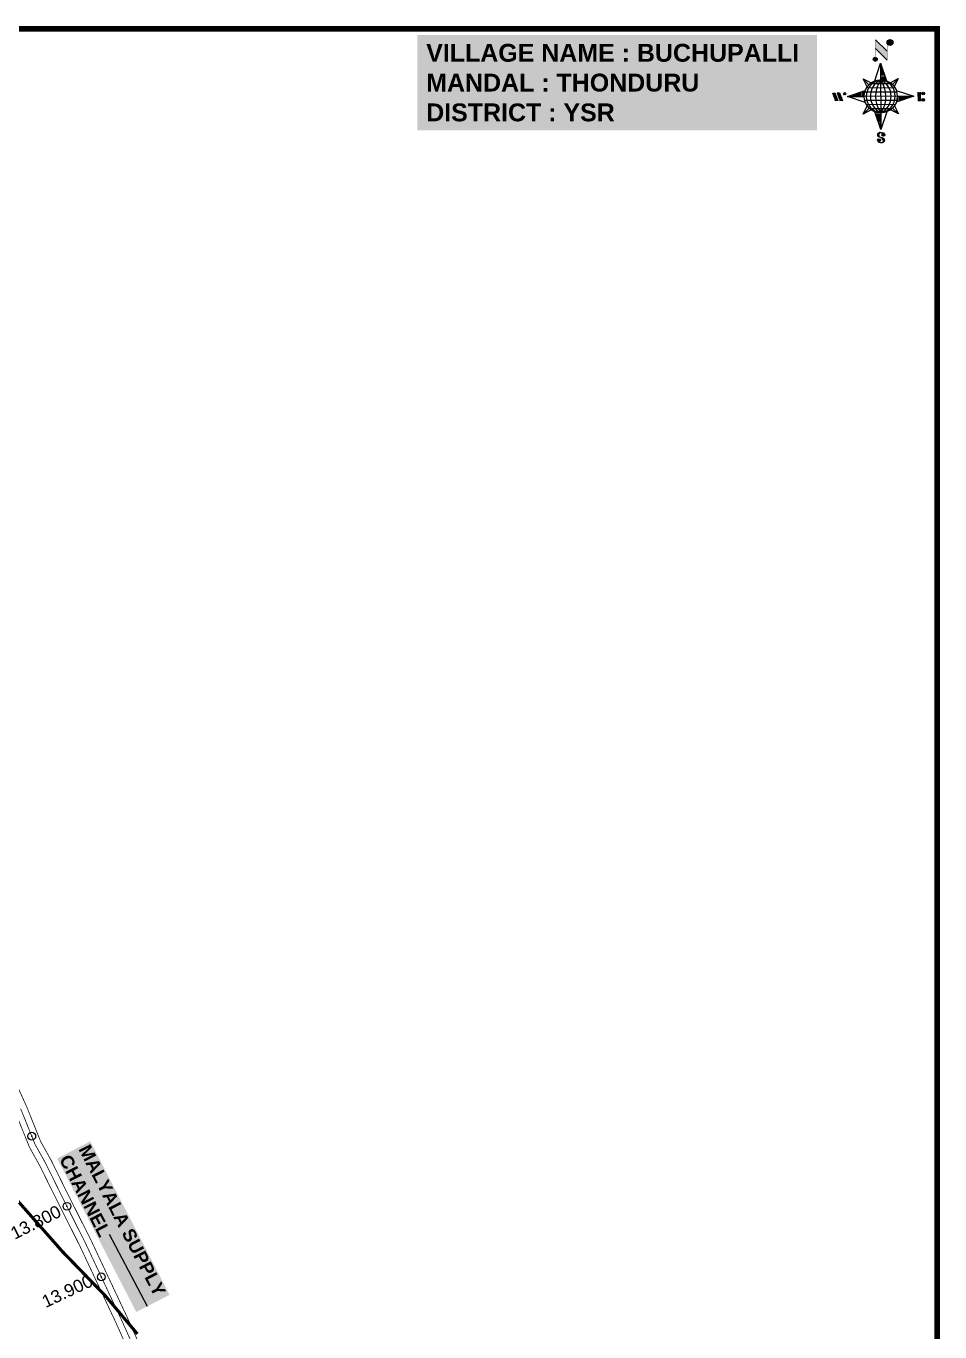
# Model space of a CAD drawing. Header units: inches. Extents: x 203385 to 231262, y 1613490 to 1620457.
# Drawn here: x 205684 to 206848, y 1618396 to 1620060 of the extents above; entities that cross this region are included whole.
import ezdxf
from ezdxf.enums import TextEntityAlignment as Align

# ---------------------------------------------------------------- set-up
doc = ezdxf.new("R2010")
doc.units = ezdxf.units.IN
doc.header["$LTSCALE"] = 15
doc.header["$MEASUREMENT"] = 0
doc.header["$PDMODE"] = 32
doc.header["$PDSIZE"] = 10
doc.linetypes.add('HIDDEN2', pattern=[0.1875, 0.125, -0.0625])
for name, color, linetype in [('bord', 1, 'Continuous'), ('CANAL1', 7, 'Continuous'), ('CHANAGE', 1, 'Continuous'), ('POINT', 2, 'Continuous'), ('RE REMARKS', 7, 'Continuous'), ('STRUCTURE', 5, 'Continuous'), ('text2', 7, 'Continuous'), ('VILLAGE BOUNDARY', 5, 'Continuous'), ('VILLAGE BOUNDRY', 5, 'Continuous')]:
    doc.layers.add(name, color=color, linetype=linetype)
doc.styles.get("Standard").update_dxf_attribs({"font": 'arial.ttf'})
doc.dimstyles.get("Standard").update_dxf_attribs({"dimtxt": 0.18, "dimasz": 0.18, "dimexe": 0.18, "dimexo": 0.0625, "dimgap": 0.09, "dimtad": 0, "dimtih": 1, "dimtoh": 1, "dimdec": 4, "dimzin": 0, "dimdsep": 46, "dimtxsty": 'Standard', "dimcen": 0.09, "dimadec": 0, "dimazin": 0, "dimtfac": 1, "dimtdec": 4, "dimtofl": 0, "dimtmove": 0, "dimatfit": 3, "dimfxl": 1, "dimtolj": 1, "dimtzin": 0, "dimarcsym": 0})
pattern_1 = [(270.375479083, (-2069700.0438, 9073869.3916), (1.91060089915, 0.0125210085), [])]
pattern_2 = [(0.375479083, (-2069700.0438, 9073869.3916), (-0.0125210085, 1.91060089915), [])]

# ---------------------------------------------------------------- blocks, each defined once
blk = doc.blocks.new('*X14')
at = {"color": 0, "linetype": 'Continuous'}
for p, q in [((6321.6, 240.5), (6322.3, 241.2)), ((6321.6, 240.3), (6322.3, 241)), ((6321.6, 240.1), (6322.3, 240.8)), ((6321.6, 239.9), (6322.4, 240.7)), ((6321.6, 239.8), (6322.4, 240.6)), ((6321.6, 239.6), (6322.5, 240.5)), ((6321.6, 239.4), (6322.5, 240.3)), ((6321.6, 239.2), (6322.6, 240.2)), ((6321.7, 239.1), (6322.6, 240.1)), ((6321.8, 240.8), (6322.4, 241.4)), ((6321.8, 239), (6322.7, 240)), ((6321.8, 239), (6322.8, 239.9)), ((6321.9, 238.9), (6322.9, 239.8)), ((6322, 238.8), (6323, 239.7)), ((6322.1, 241.3), (6322.4, 241.6)), ((6322.1, 238.7), (6323.1, 239.6)), ((6322.2, 238.6), (6323.1, 239.6)), ((6322.3, 238.5), (6323.2, 239.5)), ((6322.4, 238.5), (6323.3, 239.4)), ((6322.5, 238.4), (6323.4, 239.3)), ((6322.7, 238.4), (6323.6, 239.3)), ((6322.8, 238.3), (6323.7, 239.2)), ((6322.9, 238.3), (6323.8, 239.1)), ((6323.1, 238.2), (6323.9, 239.1)), ((6323.2, 238.2), (6324, 239)), ((6323.3, 238.2), (6324.2, 239)), ((6323.5, 238.1), (6324.3, 238.9)), ((6323.7, 238.1), (6324.4, 238.9)), ((6323.8, 238.1), (6324.6, 238.8)), ((6324.1, 238.2), (6324.7, 238.8)), ((6324.3, 238.3), (6324.9, 238.8)), ((6324.6, 238.3), (6325.1, 238.8)), ((6324.8, 238.4), (6325.2, 238.8)), ((6325.1, 238.5), (6325.4, 238.8)), ((6325.4, 238.6), (6325.6, 238.8))]:
    blk.add_line(p, q, dxfattribs=at)
blk = doc.blocks.new('*X13')
at = {"color": 0, "linetype": 'Continuous'}
for p, q in [((6324.4, 240.3), (6324.5, 240.4)), ((6324.6, 240.3), (6324.8, 240.5)), ((6324.7, 240.2), (6325, 240.5)), ((6324.8, 240.2), (6325.2, 240.6)), ((6325, 240.1), (6325.5, 240.6)), ((6325.1, 240.1), (6325.6, 240.6)), ((6325.2, 240), (6325.8, 240.6)), ((6325.3, 240), (6326, 240.6)), ((6325.4, 239.9), (6326.1, 240.6)), ((6325.5, 239.8), (6326.2, 240.5)), ((6325.6, 239.8), (6326.3, 240.5)), ((6325.7, 239.7), (6326.5, 240.4)), ((6325.9, 239.6), (6326.6, 240.3)), ((6326, 239.5), (6326.7, 240.3)), ((6326, 239.4), (6326.8, 240.2)), ((6326.1, 239.3), (6327, 240.2)), ((6326.2, 239.3), (6327.1, 240.1)), ((6326.3, 239.2), (6327.1, 240)), ((6326.4, 239.1), (6327.2, 239.9)), ((6326.5, 239), (6327.3, 239.8)), ((6326.5, 238.9), (6327.4, 239.7)), ((6326.6, 238.8), (6327.5, 239.6)), ((6326.7, 238.7), (6327.5, 239.5)), ((6326.8, 238.6), (6327.6, 239.4)), ((6326.8, 238.5), (6327.7, 239.3)), ((6326.9, 238.3), (6327.8, 239.2)), ((6326.9, 238.2), (6327.9, 239.1)), ((6326.9, 236.8), (6327.6, 237.4)), ((6327, 238.1), (6327.8, 239)), ((6327, 237.9), (6327.8, 238.8)), ((6327, 237.8), (6327.8, 238.6)), ((6327, 237.6), (6327.8, 238.4)), ((6327, 237.4), (6327.8, 238.2)), ((6327, 237.3), (6327.8, 238)), ((6327, 237.1), (6327.8, 237.9)), ((6326.8, 236.5), (6327.4, 237))]:
    blk.add_line(p, q, dxfattribs=at)
blk = doc.blocks.new('sy')
at = {"layer": 'bord', "extrusion": (0.000169932, 0.004808, 0.999988)}
h = blk.add_hatch(dxfattribs=at)
h.set_pattern_fill('LINE', color=8, scale=15.285135, angle=0.3755, style=0)
h.set_pattern_definition(pattern_2)
h.paths.add_polyline_path([(-0.2, 22.9, -0.090992), (8, 21.5), (-0.3, 45.9)])
h = blk.add_hatch(dxfattribs=at)
h.set_pattern_fill('LINE', color=8, scale=15.285135, angle=-89.6245, style=0)
h.set_pattern_definition(pattern_1)
h.paths.add_polyline_path([(-22.9, -0.2, -0.090992), (-21.5, 8), (-45.9, -0.3)])
h = blk.add_hatch(dxfattribs=at)
h.set_pattern_fill('LINE', color=8, scale=15.285135, angle=-89.6245, style=0)
h.set_pattern_definition(pattern_1)
h.paths.add_polyline_path([(45.9, 0.3), (22.9, 0.2, -0.090992), (21.5, -8)])
h = blk.add_hatch(dxfattribs=at)
h.set_pattern_fill('LINE', color=8, scale=15.285135, angle=0.3755, style=0)
h.set_pattern_definition(pattern_2)
h.paths.add_polyline_path([(0.2, -22.9, -0.090992), (-8, -21.5), (0.3, -45.9)])
for p, q in [((-7.3, 78.3, -0.4), (8.9, 62.3, -0.3)), ((-7.3, 66.2, -0.3), (9, 50.2, -0.2)), ((-8.3, 21.4, -0.1), (-0.3, 45.9, -0.2)), ((-0.3, 45.9, -0.2), (8, 21.5, -0.1)), ((-0.3, 45.9, -0.2), (-0.2, 22.9, -0.1)), ((-24.5, 24.2, -0.1), (-13.3, 18.7, -0.1)), ((-24.5, 24.2, -0.1), (-16.3, 16.1, -0.1)), ((-18.8, 13.1, -0.1), (-24.5, 24.2, -0.1)), ((13.1, 18.8, -0.1), (24.2, 24.5, -0.1)), ((24.2, 24.5, -0.1), (16.1, 16.3, -0.1)), ((24.2, 24.5, -0.1), (18.7, 13.3, -0.1)), ((-66.6, 5, 0), (-62.8, -6.2, 0)), ((-63.4, 5.1, 0), (-59.5, -6.2, 0)), ((-60.2, 5.1, 0), (-56.3, -6.2, 0)), ((-60.2, 5.1, 0), (-56.9, 5.1, 0)), ((-56.9, 5.1, 0), (-53.1, -6.1, 0)), ((-45.9, -0.3, 0), (-21.5, 8, 0)), ((21.4, 8.3, 0), (45.9, 0.3, 0)), ((45.9, 0.3, 0), (21.5, -8, 0)), ((22.9, 0.2, 0), (45.9, 0.3, 0)), ((51.5, 5.7, 0), (51.6, -6.7, 0)), ((55.1, -6.7, 0), (55, 5.7, 0)), ((-45.9, -0.3, 0), (-22.9, -0.2, 0)), ((-21.4, -8.3, 0), (-45.9, -0.3, 0)), ((-24.2, -24.5, 0.1), (-18.7, -13.3, 0.1)), ((-24.2, -24.5, 0.1), (-16.1, -16.3, 0.1)), ((24.5, -24.2, 0.1), (16.3, -16.1, 0.1)), ((18.8, -13.1, 0.1), (24.5, -24.2, 0.1)), ((-13.1, -18.8, 0.1), (-24.2, -24.5, 0.1)), ((0.3, -45.9, 0.2), (-8, -21.5, 0.1)), ((0.2, -22.9, 0.1), (0.3, -45.9, 0.2)), ((8.3, -21.4, 0.1), (0.3, -45.9, 0.2)), ((24.5, -24.2, 0.1), (13.3, -18.7, 0.1))]:
    blk.add_line(p, q, dxfattribs=at)
at = {"layer": 'bord', "color": 8, "linetype": 'ByBlock', "extrusion": (0.000169932, 0.004808, 0.999988)}
for p, q in [((-0.2, 22.9, -0.1), (0.2, -22.9, 0.1)), ((22.9, 0.2, 0), (-22.9, -0.2, 0)), ((22.2, 5.9, 0), (-22.2, 5.6, 0)), ((19.8, 11.6, -0.1), (-19.9, 11.3, -0.1)), ((15.1, 17.3, -0.1), (-15.3, 17.1, -0.1)), ((22.2, -5.6, 0), (-22.2, -5.9, 0)), ((19.9, -11.3, 0.1), (-19.8, -11.6, 0.1)), ((15.3, -17.1, 0.1), (-15.1, -17.3, 0.1))]:
    blk.add_line(p, q, dxfattribs=at)
at = {"layer": 'bord', "extrusion": (0.000169932, 0.004808, 0.999988)}
for points, const_width in [([(-7.2, 54.1), (-7.3, 78.3)], 0.291), ([(9, 50.2), (8.8, 74.4)], 0.291), ([(-67.7, 5), (-63.4, 5.1)], 0.116), ([(-59.5, -6.2), (-58.5, 0.3)], 0.116), ([(-53.1, -6.1), (-51.6, 3.5)], 0.116), ([(49.7, 5.7), (58.6, 5.7)], 0.128), ([(55.1, 0.4), (56.8, 0.4)], 0.128), ([(-59.5, -6.2), (-64.4, -6.2)], 0.116), ([(-56.3, -6.2), (-51.5, -6.1)], 0.116), ([(58.7, -6.7), (49.8, -6.8)], 0.128)]:
    blk.add_lwpolyline(points, dxfattribs=dict(at, const_width=const_width))
for points, const_width in [([(11.3, 75.7, 1), (14.4, 73.1, 1)], 4.03), ([(-8.6, 52.2, 1), (-6.6, 50.5, 1)], 2.69), ([(-50.6, 4.1, 1), (-49.3, 3, 1)], 1.61), ([(57.9, 4.5, 1), (59.3, 3.4, 1)], 1.77), ([(58, -4.4, 1), (59.3, -5.5, 1)], 1.77), ([(4.4, -53.7, 1), (2.9, -52.5, 1)], 2), ([(-1.6, -61.3, 1), (-3.1, -60.1, 1)], 2)]:
    blk.add_lwpolyline(points, format="xyb", close=True, dxfattribs=dict(at, const_width=const_width))
for points in [[(-3.7, -62.2), (-2.4, -63.4), (-0.4, -63.9), (2.3, -63.8), (4.2, -63.1), (5.5, -61.6), (5.4, -60.2), (4.6, -58.9), (4, -58.4), (2.3, -57.6), (-1.3, -56.6), (-2.8, -55.9), (-3.4, -55.4), (-4.2, -54), (-4.2, -52.1), (-3, -50.7), (-1.2, -50), (1.8, -49.8), (3.8, -50.5), (4.8, -51.6)], [(-1.3, -56.6), (-2.1, -55.5), (-2.4, -54.3), (-2.5, -52.5), (-2.2, -51.6), (-1.4, -50.5), (-0.2, -49.9)], [(2.3, -63.8), (3.3, -62.7), (3.6, -61.4), (3.4, -60.2), (2.6, -58.6), (1.1, -57.3)]]:
    blk.add_lwpolyline(points, dxfattribs=at)
for centre, radius in [((12.8, 74.4), 4.03), ((-7.6, 51.3), 2.69), ((0, 0), 22.9), ((-49.9, 3.5), 1.61), ((58.6, 3.9), 1.77), ((58.6, -4.9), 1.77), ((3.7, -53.1), 2), ((-2.3, -60.7), 2)]:
    blk.add_circle(centre, radius, dxfattribs=at)
at = {"layer": 'bord', "color": 8, "linetype": 'ByBlock', "extrusion": (0.000169932, 0.004808, 0.999988)}
for centre, radius, start, end in [((3.1, 0), 23.1, 98.0037, 262.7474), ((11.2, 0.1), 25.5, 116.3648, 244.3863), ((33.1, 0.2), 40.3, 145.6675, 215.0836), ((-11.2, -0.1), 25.5, 296.3648, 64.3863), ((-33.1, -0.2), 40.3, 325.6675, 35.0836), ((-3.1, 0), 23.1, 278.0037, 82.7474)]:
    blk.add_arc(centre, radius, start, end, dxfattribs=at)
at = {"layer": 'bord', "extrusion": (0.000169932, 0.004808, 0.999988)}
for points in [[(-7.3, 78.3), (8.9, 62.3), (-7.3, 66.2), (9, 50.2)], [(-66.6, 5), (-63.4, 5.1), (-62.8, -6.2), (-59.5, -6.2)], [(-60.2, 5.1), (-56.9, 5.1), (-56.3, -6.2), (-53.1, -6.1)], [(55, 5.7), (55.1, -6.7), (51.5, 5.7), (51.6, -6.7)]]:
    blk.add_solid(points, dxfattribs=at)
at = {"layer": 'bord', "extrusion": (0.000169932, 0.004808, 0.999988), "xscale": 1.444935456737715, "yscale": 1.444935456737715, "zscale": 1.444935456737715, "rotation": 141.1624086003328}
for name, p in [('*X13', (7334.5, -5516.8)), ('*X14', (7337.2, -5520.6))]:
    blk.add_blockref(name, p, dxfattribs=at)

msp = doc.modelspace()

# ---------------------------------------------------------------- linework, layer by layer
at = {"layer": 'CANAL1', "color": 200, "const_width": 1}
for points in [[(205672.5, 1618709.1), (205684, 1618683.9), (205702.1, 1618638.9), (205715.3, 1618615.3), (205734.2, 1618576.9), (205766.6, 1618512.5), (205813.9, 1618411.7), (205841.7, 1618349.3)], [(205669.3, 1618677.6), (205687.7, 1618631.9), (205701.1, 1618607.8), (205719.9, 1618569.7), (205752.2, 1618505.5), (205799.4, 1618405.1), (205827.1, 1618342.8)]]:
    msp.add_lwpolyline(points, dxfattribs=at)
at = {"layer": 'CANAL1', "color": 1, "linetype": 'HIDDEN2', "ltscale": 4, "const_width": 1}
msp.add_lwpolyline([(205676.6, 1618680.7), (205694.9, 1618635.4), (205708.2, 1618611.6), (205727.1, 1618573.3), (205759.4, 1618509), (205806.6, 1618408.4), (205834.4, 1618346.1)], dxfattribs=at)
at = {"layer": 'POINT', "color": 3}
for p in [(205690.7, 1618645.7), (205735.6, 1618556.4), (205779.4, 1618466.5)]:
    msp.add_point(p, dxfattribs=at)
at = {"layer": 'VILLAGE BOUNDARY', "const_width": 4}
msp.add_lwpolyline([(205639, 1618601.7), (205730.2, 1618498.3), (205784.5, 1618442.4), (205825.3, 1618393.8)], dxfattribs=at)
at = {"layer": 'VILLAGE BOUNDRY', "const_width": 7}
msp.add_lwpolyline([(203388.5, 1620056.6), (206844.8, 1620056.6), (206844.8, 1614710), (203388.5, 1614710)], close=True, dxfattribs=at)

# ---------------------------------------------------------------- block references
at = {"layer": 'text2', "xscale": 0.9216, "yscale": 0.9216, "zscale": 0.9216}
msp.add_blockref('sy', (206772.9, 1619970.6, 0.2), dxfattribs=at)

# ---------------------------------------------------------------- texts
at = {"layer": 'CHANAGE'}
for s, rotation, p in [('13.800', 26.7076, (205726.3, 1618551.5)), ('13.900', 25.1441, (205766.9, 1618462.9))]:
    msp.add_text(s, height=16, rotation=rotation, dxfattribs=at).set_placement(p, align=Align.MIDDLE_RIGHT)
at = {"layer": 'STRUCTURE', "color": 5, "insert": (205764.7, 1618636.9), "char_height": 16.64, "width": 216.744, "attachment_point": 1, "rotation": 297.295, "bg_fill": 1, "box_fill_scale": 1.1, "bg_fill_color": 7, "bg_fill_true_color": 16777215, "bg_fill_transparency": 0}
msp.add_mtext('{\\fArial|b1|i0|c0|p34;\\C1;MALYALA SUPPLY CHANNEL}', dxfattribs=at)
at = {"layer": 'text2', "insert": (206193.5, 1620037.5), "char_height": 22.774, "width": 486.672, "attachment_point": 1, "bg_fill": 1, "box_fill_scale": 1.5, "bg_fill_color": 254, "bg_fill_transparency": 0}
msp.add_mtext('{\\fArial|b1|i0|c0|p34;\\C1;VILLAGE NAME :\\C5; BUCHUPALLI\\P\\C1;MANDAL : \\C5;THONDURU\\P\\C1;DISTRICT : \\C5;YSR}', dxfattribs=at)

# ---------------------------------------------------------------- leaders
at = {"layer": 'RE REMARKS', "color": 1}
msp.add_leader([(205838.1, 1618428.6, -19), (205789.9, 1618520.6, -19)], dimstyle='Standard', override={"dimasz": 45}, dxfattribs=at)

doc.saveas('drawing.dxf')
